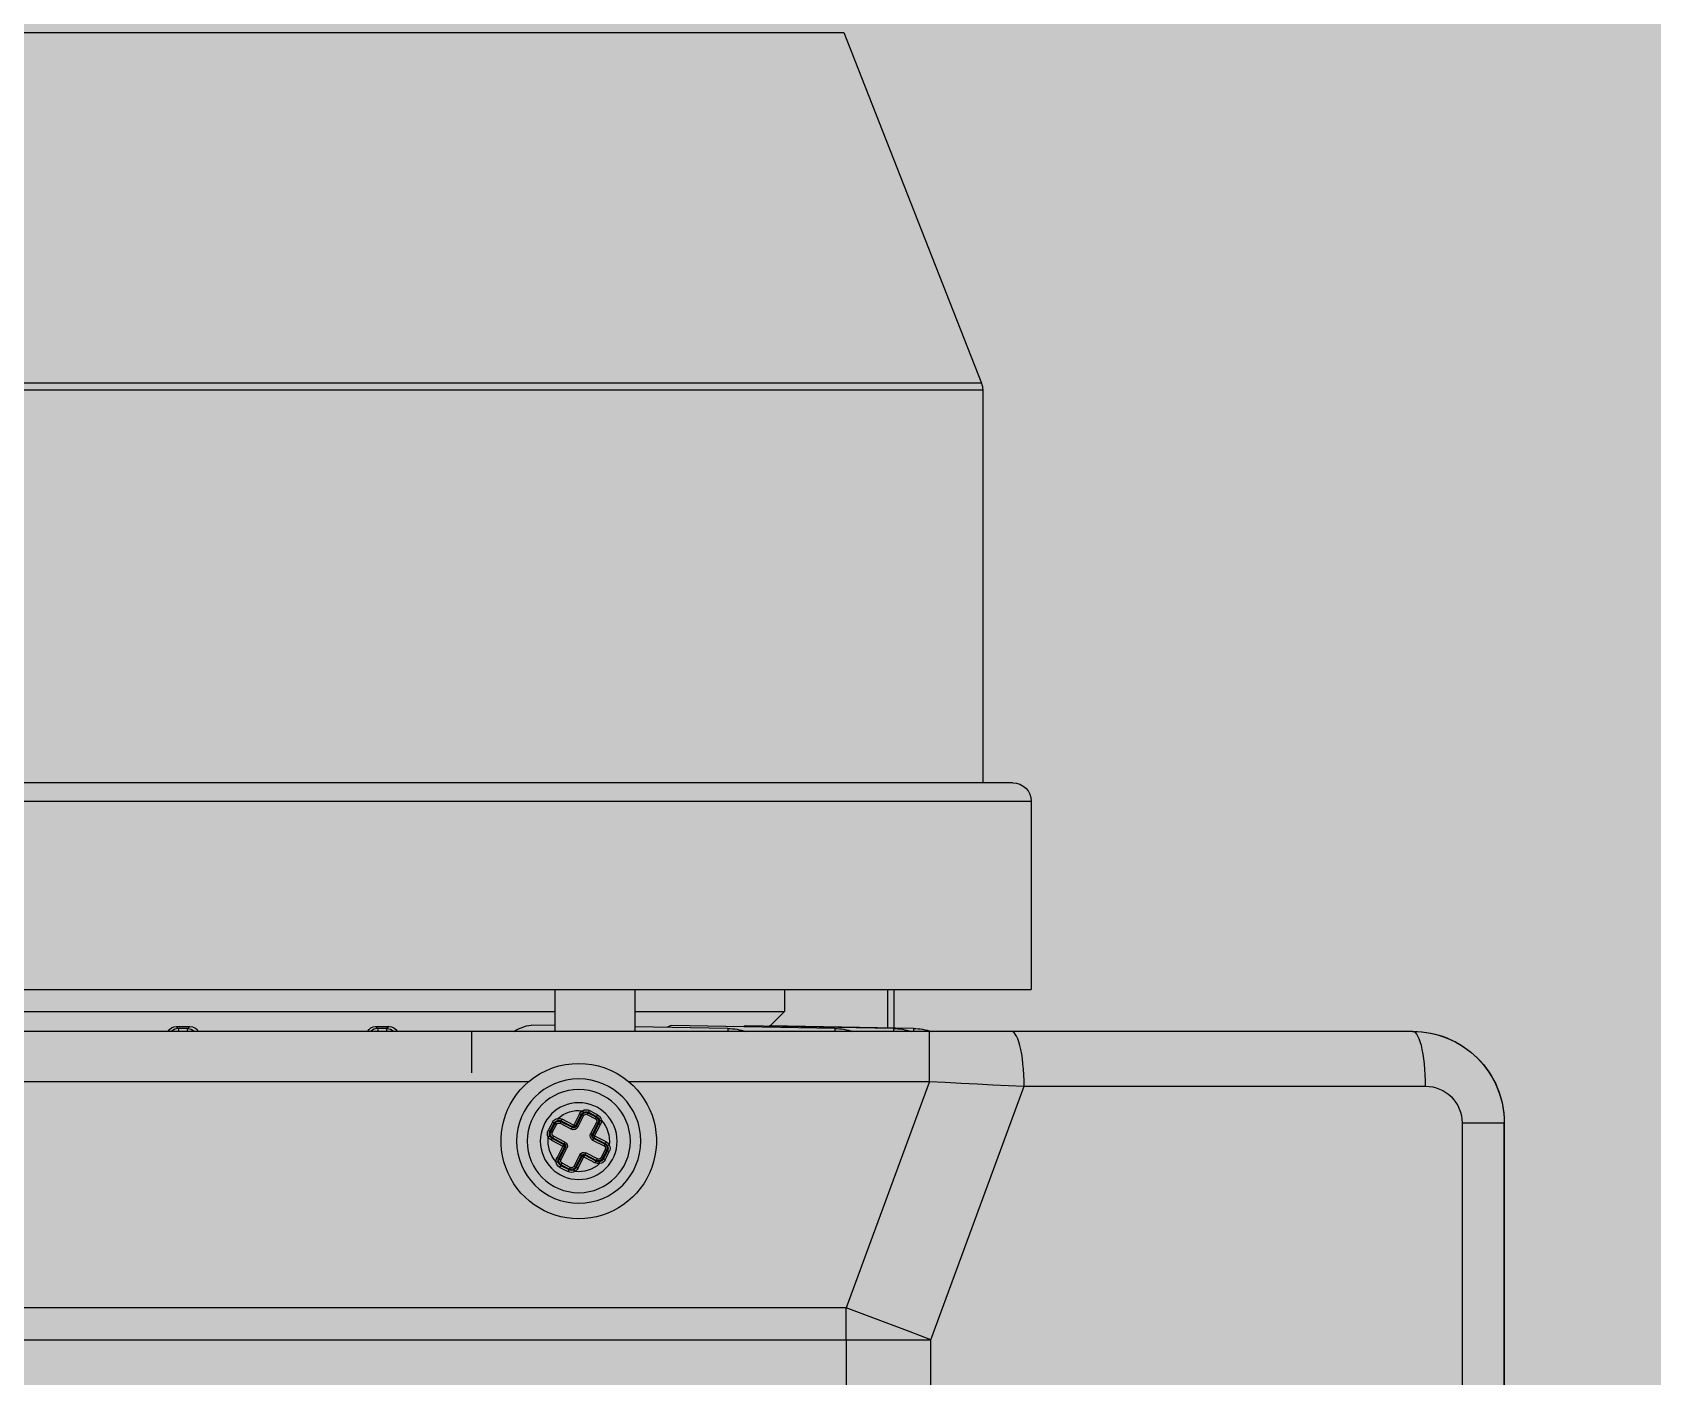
# Model space of a CAD drawing. Header units: millimetres. Extents: x -225363 to 347188, y -782467 to 813415.
# Drawn here: x 27761.3 to 27849.8, y 13118 to 13191.5 of the extents above; entities that cross this region are included whole.
import ezdxf

# ---------------------------------------------------------------- set-up
doc = ezdxf.new("R2010")
doc.units = ezdxf.units.MM
doc.layers.add('Xref SCN', color=8, linetype='Continuous', lineweight=0)
pattern_1 = [(197, (-1424125.8, -442865.07), (-126.479246, -237.872866), [95.25, -285.75]), (287, (-1424185.26, -442833.45), (237.872866, -126.479246), [95.25, -285.75])]

# ---------------------------------------------------------------- blocks, each defined once
blk = doc.blocks.new('Xref SCN')
at = {"layer": 'Xref SCN', "ltscale": 3}
h = blk.add_hatch(dxfattribs=at)
h.set_pattern_fill('CROSS', color=256, scale=30, angle=197)
h.set_pattern_definition(pattern_1)
edge = h.paths.add_edge_path()
edge.add_arc((2267.432, -6082.956), 1150, 110.637803, 180.385556)
edge.add_line((1117.459, -6090.695), (1124.354, -7115.455))
edge.add_arc((2274.328, -7107.717), 1150, 180.385556, 270.385556)
edge.add_line((2282.067, -8257.691), (21549.899, -8127.551))
edge.add_arc((21542.165, -6977.573), 1150.004, 270.385346, 360.440176)
edge.add_line((22692.135, -6968.738), (22692.169, -2095.909))
edge.add_arc((21542.203, -2104.748), 1150, 0.440393, 90.385556)
edge.add_line((21534.465, -954.774), (6081.873, -1059.019))
edge.add_arc((6089.609, -2208.997), 1150.004, 90.385414, 160.133168)
edge.add_arc((-23.552, -0.079), 5350, 290.637802, 340.133308, ccw=False)
edge = h.paths.add_edge_path()
edge.add_arc((21542.203, 18280.173), 1150, 0.440336, 104.369873, ccw=False)
edge.add_line((22692.169, 18289.011), (22692.169, 2403.988))
edge.add_arc((21542.203, 2395.15), 1150, -89.614444, 0.440336, ccw=False)
edge.add_line((21549.942, 1245.176), (6067.062, 1140.931))
edge.add_arc((6059.324, 2290.904), 1149.999, 200.637773, 270.385526, ccw=False)
edge.add_arc((-23.552, -0.079), 5350, 20.637803, 28.595288)
edge.add_arc((5234.302, 2862.396), 636.558, 160.1438, 208.307644, ccw=False)
edge.add_arc((7788.188, 2340.315), 3237.895, 44.330723, 166.819666, ccw=False)
edge.add_arc((13743.189, 8157.794), 5087.073, 224.330723, 255.064923)
edge.add_arc((13751.054, 8258.776), 5186.703, 255.268471, 275.82448)
edge.add_arc((13743.189, 8157.794), 5087.073, 276.028027, 352.804013)
edge.add_arc((13366.13, 8136.437), 5458.916, 353.522168, 372.961677)
edge.add_arc((13743.189, 8157.794), 5087.073, 13.679832, 75.726646)
edge.add_arc((16202.127, 17226.115), 4310.077, 184.542852, 253.768772, ccw=False)
edge.add_arc((12055.192, 16895.671), 150, 104.41774, 184.18014, ccw=False)
edge.add_line((12017.844, 17040.947), (21256.796, 19394.194))
h = blk.add_hatch(dxfattribs=at)
h.set_pattern_fill('CROSS', color=256, scale=30, angle=197)
h.set_pattern_definition(pattern_1)
edge = h.paths.add_edge_path()
edge.add_line((10158.252, 16567.292), (1851.339, 14451.443))
edge.add_arc((2136.746, 13337.423), 1150, 104.369873, 180.385556)
edge.add_line((986.773, 13329.684), (1035.387, 6105.34))
edge.add_arc((2185.361, 6113.079), 1150, 180.385556, 250.133309)
edge.add_arc((-23.552, -0.079), 5350, 54.441025, 70.133309, ccw=False)
edge.add_arc((3168.42, 4685.789), 343.181, 256.39429, 333.3422)
edge.add_arc((7788.188, 2340.315), 4837.895, 44.330723, 153.06453, ccw=False)
edge.add_arc((13743.189, 8157.794), 3487.073, 224.330723, 435.878782)
edge.add_arc((16212.731, 17236.67), 5922.692, 187.7158635, 254.1381203, ccw=False)
edge.add_arc((10541.851, 16468.338), 200, 187.63271, 187.71586, ccw=False)
edge.add_arc((10194.952, 16421.85), 150, 7.63271, 104.16209)
edge = h.paths.add_edge_path()
edge.add_arc((-13757.865, 9268.228), 1150, 104.359925, 180.440336)
edge.add_line((-14907.831, 9259.39), (-14907.831, 2149.033))
edge.add_arc((-13757.865, 2157.871), 1150, 180.440336, 270.385556)
edge.add_line((-13750.126, 1007.897), (-6128.957, 1058.86))
edge.add_arc((-6136.702, 2208.823), 1149.989, 270.385913, 340.133666)
edge.add_arc((-23.552, -0.08), 5350.001, 110.637805, 160.133312, ccw=False)
edge.add_arc((-2314.537, 6082.798), 1150, 290.637803, 360.385556)
edge.add_line((-1164.563, 6090.536), (-1205.642, 12195.067))
edge.add_arc((-2355.616, 12187.329), 1150, 0.385556, 104.359925)
edge.add_line((-2640.83, 13301.399), (-14043.079, 10382.298))
edge = h.paths.add_edge_path()
edge.add_line((-13750.103, -8364.83), (-2217.808, -8287.972))
edge.add_arc((-2225.558, -7138.01), 1149.988, 270.386102, 360.386102)
edge.add_line((-1075.596, -7130.26), (-1082.492, -6105.499))
edge.add_arc((-2232.466, -6113.237), 1150, 0.385556, 70.133309)
edge.add_arc((-23.552, -0.079), 5350, 200.637803, 250.133309, ccw=False)
edge.add_arc((-6106.429, -2291.064), 1150, 20.637803, 90.385556)
edge.add_line((-6114.167, -1141.09), (-13765.593, -1192.053))
edge.add_arc((-13757.843, -2342.015), 1149.988, 90.386136, 180.440991)
edge.add_line((-14907.797, -2350.866), (-14907.831, -7223.695))
edge.add_arc((-13757.865, -7214.856), 1150, 180.440393, 270.385556)
edge.add_arc((-13747.771, -8714.815), 349.993, 90.38185, 90.38556, ccw=False)
blk = doc.blocks.new('MB bom')
at = {"color": 8, "linetype": 'Continuous'}
for p, q in [((-198921.422, 638726.174), (-199017.78, 638726.174)), ((-199017.751, 638726.173), (-198921.452, 638726.174)), ((-198921.452, 638723.869), (-198921.452, 638726.174)), ((-198921.452, 638723.869), (-199017.751, 638723.868)), ((-198919.452, 638699.906), (-198919.452, 638721.869)), ((-198919.452, 638721.869), (-198919.138, 638721.865)), ((-198919.138, 638721.865), (-198918.828, 638721.854)), ((-198918.828, 638721.854), (-198918.525, 638721.835)), ((-198918.525, 638721.835), (-198918.231, 638721.809)), ((-198918.231, 638721.809), (-198917.952, 638721.776)), ((-198917.952, 638721.776), (-198917.688, 638721.736)), ((-198917.688, 638721.736), (-198917.444, 638721.69)), ((-198917.444, 638721.69), (-198917.222, 638721.639)), ((-198917.222, 638721.639), (-198917.025, 638721.582)), ((-198917.025, 638721.582), (-198916.854, 638721.521)), ((-198916.854, 638721.521), (-198916.711, 638721.456)), ((-198916.711, 638721.456), (-198916.598, 638721.388)), ((-198916.598, 638721.388), (-198916.517, 638721.318)), ((-198916.517, 638721.318), (-198916.468, 638721.246)), ((-198916.468, 638721.246), (-198916.452, 638721.174)), ((-198916.452, 638721.174), (-198916.452, 638699.211)), ((-198916.451, 638721.161), (-198916.451, 638669.667)), ((-198933.325, 638694.811), (-198919.452, 638699.906)), ((-198919.408, 638699.054), (-198919.452, 638699.906)), ((-198919.452, 638699.906), (-198919.138, 638699.902)), ((-198919.138, 638699.902), (-198918.828, 638699.891)), ((-198918.828, 638699.891), (-198918.524, 638699.872)), ((-198918.524, 638699.872), (-198918.231, 638699.846)), ((-198918.231, 638699.846), (-198917.952, 638699.813)), ((-198917.952, 638699.813), (-198917.688, 638699.774)), ((-198914.151, 638637.541), (-198914.151, 638700.291)), ((-198903.851, 638700.291), (-198914.151, 638700.291)), ((-198903.851, 638630.346), (-198903.851, 638700.291)), ((-198919.364, 638698.196), (-198919.408, 638699.054)), ((-198917.688, 638699.774), (-198917.444, 638699.728)), ((-198917.444, 638699.728), (-198917.222, 638699.676)), ((-198917.222, 638699.676), (-198917.024, 638699.62)), ((-198917.024, 638699.62), (-198916.853, 638699.559)), ((-198916.853, 638699.559), (-198916.711, 638699.494)), ((-198916.711, 638699.494), (-198916.598, 638699.426)), ((-198916.598, 638699.426), (-198916.517, 638699.356)), ((-198916.517, 638699.356), (-198916.468, 638699.284)), ((-198916.468, 638699.284), (-198916.452, 638699.211)), ((-198916.452, 638699.211), (-198916.451, 638694.727)), ((-198902.851, 638699.291), (-198902.851, 638630.346)), ((-198919.32, 638697.333), (-198919.364, 638698.196)), ((-198919.276, 638696.466), (-198919.32, 638697.333)), ((-198881.34, 638697.641), (-198902.851, 638697.641)), ((-198881.34, 638577.441), (-198881.34, 638697.641)), ((-198880.975, 638697.572), (-198880.975, 638577.51)), ((-198861.785, 638690.04), (-198880.975, 638697.572)), ((-198919.233, 638695.597), (-198919.276, 638696.466)), ((-198919.19, 638694.727), (-198919.233, 638695.597)), ((-199005.877, 638694.811), (-198933.325, 638694.811)), ((-198933.325, 638694.811), (-198933.105, 638694.242)), ((-198933.325, 638690.176), (-198933.325, 638694.811)), ((-198919.19, 638694.727), (-198931.582, 638690.176)), ((-198919.19, 638678.267), (-198919.19, 638694.727)), ((-198919.19, 638694.727), (-198916.451, 638694.727)), ((-198916.451, 638694.727), (-198916.451, 638604.291)), ((-198933.105, 638694.242), (-198932.885, 638693.669)), ((-198932.885, 638693.669), (-198932.665, 638693.092)), ((-198916.437, 638693.856), (-198916.451, 638693.856)), ((-198916.375, 638693.856), (-198916.437, 638693.856)), ((-198916.329, 638693.855), (-198916.375, 638693.856)), ((-198916.3, 638693.854), (-198916.329, 638693.855)), ((-198916.291, 638693.852), (-198916.3, 638693.854)), ((-198916.291, 638693.852), (-198916.153, 638685.987)), ((-198932.665, 638693.092), (-198932.446, 638692.512)), ((-198916.437, 638692.756), (-198916.451, 638692.756)), ((-198916.375, 638692.756), (-198916.437, 638692.756)), ((-198916.329, 638692.755), (-198916.375, 638692.756)), ((-198916.3, 638692.754), (-198916.329, 638692.755)), ((-198916.291, 638692.752), (-198916.3, 638692.754)), ((-198916.291, 638692.752), (-198916.149, 638684.656)), ((-198916.272, 638692.791), (-198914.151, 638692.791)), ((-198932.446, 638692.512), (-198932.228, 638691.93)), ((-198932.228, 638691.93), (-198932.011, 638691.347)), ((-198914.151, 638692.43), (-198916.266, 638692.43)), ((-198932.011, 638691.347), (-198931.796, 638690.762)), ((-198933.325, 638690.176), (-199005.877, 638690.176)), ((-198933.324, 638613.284), (-198933.325, 638690.176)), ((-198933.325, 638690.176), (-198931.582, 638690.176)), ((-198931.796, 638690.762), (-198931.582, 638690.176)), ((-198931.582, 638690.176), (-198931.581, 638613.284)), ((-198861.785, 638585.042), (-198861.785, 638690.04)), ((-198916.437, 638689.556), (-198916.451, 638689.556)), ((-198916.375, 638689.556), (-198916.437, 638689.556)), ((-198916.329, 638689.555), (-198916.375, 638689.556)), ((-198916.3, 638689.554), (-198916.329, 638689.555)), ((-198916.291, 638689.552), (-198916.3, 638689.554)), ((-198916.291, 638689.552), (-198916.135, 638680.616)), ((-198915.351, 638686.791), (-198916.154, 638685.989)), ((-198915.351, 638678.607), (-198915.351, 638686.791)), ((-198914.151, 638686.791), (-198915.351, 638686.791)), ((-198916.171, 638685.968), (-198916.172, 638685.967)), ((-198916.153, 638685.987), (-198916.171, 638685.968)), ((-198916.17, 638684.599), (-198916.203, 638684.548)), ((-198916.149, 638684.656), (-198916.17, 638684.599)), ((-198916.437, 638683.706), (-198916.451, 638683.706)), ((-198916.375, 638683.706), (-198916.437, 638683.706)), ((-198916.329, 638683.705), (-198916.375, 638683.706)), ((-198916.3, 638683.704), (-198916.329, 638683.705)), ((-198916.291, 638683.702), (-198916.3, 638683.704)), ((-198916.291, 638683.702), (-198916.202, 638678.607)), ((-198916.16, 638680.501), (-198916.232, 638680.353)), ((-198916.135, 638680.616), (-198916.16, 638680.501)), ((-198914.151, 638678.607), (-198916.451, 638678.607)), ((-198923.476, 638676.985), (-198923.297, 638677.075)), ((-198923.476, 638676.985), (-198923.467, 638676.968)), ((-198923.467, 638676.968), (-198923.458, 638676.951)), ((-198923.458, 638676.951), (-198923.45, 638676.935)), ((-198923.45, 638676.935), (-198923.442, 638676.92)), ((-198923.442, 638676.92), (-198923.436, 638676.908)), ((-198923.436, 638676.908), (-198923.43, 638676.899)), ((-198923.43, 638676.899), (-198923.427, 638676.892)), ((-198923.427, 638676.892), (-198923.425, 638676.889)), ((-198922.981, 638677.118), (-198923.425, 638676.889)), ((-198923.404, 638676.849), (-198923.425, 638676.889)), ((-198923.404, 638676.849), (-198922.96, 638677.078)), ((-198923.404, 638676.849), (-198923.359, 638676.761)), ((-198922.914, 638676.99), (-198923.359, 638676.761)), ((-198923.297, 638677.075), (-198923.029, 638677.216)), ((-198923.029, 638677.216), (-198923.02, 638677.198)), ((-198923.02, 638677.198), (-198923.012, 638677.181)), ((-198923.012, 638677.181), (-198923.003, 638677.165)), ((-198923.003, 638677.165), (-198922.996, 638677.15)), ((-198922.996, 638677.15), (-198922.99, 638677.138)), ((-198922.99, 638677.138), (-198922.985, 638677.128)), ((-198922.985, 638677.128), (-198922.982, 638677.122)), ((-198922.982, 638677.122), (-198922.981, 638677.118)), ((-198922.96, 638677.078), (-198922.981, 638677.118)), ((-198922.96, 638677.078), (-198922.914, 638676.99)), ((-198922.628, 638676.972), (-198922.716, 638676.926)), ((-198922.395, 638676.302), (-198922.716, 638676.926)), ((-198922.666, 638677.206), (-198922.712, 638677.118)), ((-198922.628, 638676.972), (-198922.587, 638676.993)), ((-198922.628, 638676.972), (-198922.306, 638676.348)), ((-198922.499, 638677.038), (-198922.587, 638676.993)), ((-198922.266, 638676.369), (-198922.587, 638676.993)), ((-198922.499, 638677.038), (-198922.177, 638676.415)), ((-198922.166, 638676.411), (-198921.542, 638676.733)), ((-198921.496, 638676.644), (-198921.542, 638676.733)), ((-198921.324, 638676.674), (-198921.31, 638676.773)), ((-198923.679, 638676.686), (-198923.58, 638676.672)), ((-198923.639, 638676.45), (-198923.551, 638676.496)), ((-198923.318, 638675.826), (-198923.639, 638676.45)), ((-198923.511, 638676.517), (-198923.551, 638676.496)), ((-198923.551, 638676.496), (-198923.229, 638675.872)), ((-198923.511, 638676.517), (-198923.422, 638676.562)), ((-198923.189, 638675.893), (-198923.511, 638676.517)), ((-198923.422, 638676.562), (-198923.1, 638675.939)), ((-198923.318, 638675.826), (-198923.229, 638675.872)), ((-198923.189, 638675.893), (-198923.229, 638675.872)), ((-198923.189, 638675.893), (-198923.1, 638675.939)), ((-198922.306, 638676.348), (-198922.395, 638676.302)), ((-198922.306, 638676.348), (-198922.266, 638676.369)), ((-198922.177, 638676.415), (-198922.266, 638676.369)), ((-198922.166, 638676.411), (-198922.12, 638676.322)), ((-198921.496, 638676.644), (-198922.12, 638676.322)), ((-198922.1, 638676.282), (-198922.12, 638676.322)), ((-198922.1, 638676.282), (-198921.476, 638676.604)), ((-198922.1, 638676.282), (-198922.054, 638676.194)), ((-198921.43, 638676.515), (-198922.054, 638676.194)), ((-198921.476, 638676.604), (-198921.496, 638676.644)), ((-198921.43, 638676.515), (-198921.476, 638676.604)), ((-198921.232, 638676.452), (-198921.143, 638676.498)), ((-198921.003, 638676.007), (-198921.232, 638676.452)), ((-198921.143, 638676.498), (-198921.103, 638676.518)), ((-198921.143, 638676.498), (-198920.914, 638676.053)), ((-198921.103, 638676.518), (-198921.1, 638676.52)), ((-198920.874, 638676.074), (-198921.103, 638676.518)), ((-198921.1, 638676.52), (-198921.094, 638676.524)), ((-198921.094, 638676.524), (-198921.084, 638676.529)), ((-198921.084, 638676.529), (-198921.072, 638676.535)), ((-198921.072, 638676.535), (-198921.058, 638676.543)), ((-198921.058, 638676.543), (-198921.042, 638676.551)), ((-198921.042, 638676.551), (-198921.025, 638676.56)), ((-198921.025, 638676.56), (-198921.007, 638676.569)), ((-198921.007, 638676.569), (-198920.917, 638676.391)), ((-198921.003, 638676.007), (-198920.914, 638676.053)), ((-198920.917, 638676.391), (-198920.777, 638676.122)), ((-198920.914, 638676.053), (-198920.874, 638676.074)), ((-198920.874, 638676.074), (-198920.871, 638676.075)), ((-198920.871, 638676.075), (-198920.864, 638676.078)), ((-198920.864, 638676.078), (-198920.854, 638676.083)), ((-198920.854, 638676.083), (-198920.842, 638676.089)), ((-198920.842, 638676.089), (-198920.828, 638676.096)), ((-198920.828, 638676.096), (-198920.811, 638676.105)), ((-198920.811, 638676.105), (-198920.794, 638676.113)), ((-198920.794, 638676.113), (-198920.777, 638676.122)), ((-198924.122, 638674.963), (-198924.105, 638674.972)), ((-198923.982, 638674.695), (-198924.122, 638674.963)), ((-198924.115, 638675.322), (-198924.026, 638675.277)), ((-198924.105, 638674.972), (-198924.088, 638674.981)), ((-198924.088, 638674.981), (-198924.072, 638674.989)), ((-198924.072, 638674.989), (-198924.057, 638674.996)), ((-198924.057, 638674.996), (-198924.045, 638675.002)), ((-198924.045, 638675.002), (-198924.035, 638675.007)), ((-198924.035, 638675.007), (-198924.028, 638675.01)), ((-198924.028, 638675.01), (-198924.025, 638675.012)), ((-198923.985, 638675.032), (-198924.025, 638675.012)), ((-198924.025, 638675.012), (-198923.796, 638674.567)), ((-198923.985, 638675.032), (-198923.897, 638675.078)), ((-198923.756, 638674.588), (-198923.985, 638675.032)), ((-198923.945, 638675.494), (-198923.321, 638675.815)), ((-198923.945, 638675.494), (-198923.9, 638675.405)), ((-198923.276, 638675.727), (-198923.9, 638675.405)), ((-198923.879, 638675.365), (-198923.9, 638675.405)), ((-198923.897, 638675.078), (-198923.668, 638674.634)), ((-198923.879, 638675.365), (-198923.255, 638675.686)), ((-198923.879, 638675.365), (-198923.833, 638675.276)), ((-198923.209, 638675.598), (-198923.833, 638675.276)), ((-198923.321, 638675.815), (-198923.276, 638675.727)), ((-198923.255, 638675.686), (-198923.276, 638675.727)), ((-198923.255, 638675.686), (-198923.209, 638675.598)), ((-198921.799, 638675.147), (-198921.71, 638675.193)), ((-198921.477, 638674.523), (-198921.799, 638675.147)), ((-198921.71, 638675.193), (-198921.67, 638675.213)), ((-198921.71, 638675.193), (-198921.389, 638674.569)), ((-198921.69, 638675.488), (-198921.066, 638675.809)), ((-198921.69, 638675.488), (-198921.644, 638675.399)), ((-198921.67, 638675.213), (-198921.581, 638675.259)), ((-198921.348, 638674.589), (-198921.67, 638675.213)), ((-198921.02, 638675.721), (-198921.644, 638675.399)), ((-198921.644, 638675.399), (-198921.624, 638675.359)), ((-198921.624, 638675.359), (-198921, 638675.681)), ((-198921.624, 638675.359), (-198921.578, 638675.27)), ((-198921.581, 638675.259), (-198921.26, 638674.635)), ((-198920.954, 638675.592), (-198921.578, 638675.27)), ((-198921.066, 638675.809), (-198921.02, 638675.721)), ((-198921.02, 638675.721), (-198921, 638675.681)), ((-198921, 638675.681), (-198920.954, 638675.592)), ((-198920.875, 638675.804), (-198920.787, 638675.757)), ((-198923.892, 638674.517), (-198923.982, 638674.695)), ((-198923.892, 638674.517), (-198923.874, 638674.526)), ((-198923.874, 638674.526), (-198923.857, 638674.534)), ((-198923.857, 638674.534), (-198923.841, 638674.543)), ((-198923.841, 638674.543), (-198923.827, 638674.55)), ((-198923.827, 638674.55), (-198923.815, 638674.557)), ((-198923.815, 638674.557), (-198923.806, 638674.562)), ((-198923.806, 638674.562), (-198923.799, 638674.565)), ((-198923.799, 638674.565), (-198923.796, 638674.567)), ((-198923.756, 638674.588), (-198923.796, 638674.567)), ((-198923.756, 638674.588), (-198923.668, 638674.634)), ((-198923.595, 638674.314), (-198923.58, 638674.412)), ((-198923.469, 638674.57), (-198922.845, 638674.892)), ((-198923.424, 638674.482), (-198923.469, 638674.57)), ((-198922.8, 638674.803), (-198923.424, 638674.482)), ((-198923.424, 638674.482), (-198923.403, 638674.441)), ((-198923.403, 638674.441), (-198922.779, 638674.763)), ((-198923.357, 638674.353), (-198923.403, 638674.441)), ((-198922.733, 638674.675), (-198923.357, 638674.353)), ((-198922.845, 638674.892), (-198922.8, 638674.803)), ((-198922.8, 638674.803), (-198922.779, 638674.763)), ((-198922.779, 638674.763), (-198922.733, 638674.675)), ((-198922.634, 638674.717), (-198922.722, 638674.671)), ((-198922.4, 638674.047), (-198922.722, 638674.671)), ((-198922.593, 638674.737), (-198922.634, 638674.717)), ((-198922.634, 638674.717), (-198922.312, 638674.093)), ((-198922.505, 638674.783), (-198922.593, 638674.737)), ((-198922.272, 638674.113), (-198922.593, 638674.737)), ((-198922.505, 638674.783), (-198922.183, 638674.159)), ((-198922.312, 638674.093), (-198922.4, 638674.047)), ((-198922.272, 638674.113), (-198922.312, 638674.093)), ((-198922.183, 638674.159), (-198922.272, 638674.113)), ((-198921.985, 638674.096), (-198921.54, 638674.325)), ((-198921.985, 638674.096), (-198921.939, 638674.007)), ((-198921.495, 638674.236), (-198921.939, 638674.007)), ((-198921.919, 638673.967), (-198921.474, 638674.196)), ((-198921.423, 638674.1), (-198921.602, 638674.01)), ((-198921.54, 638674.325), (-198921.495, 638674.236)), ((-198921.495, 638674.236), (-198921.474, 638674.196)), ((-198921.477, 638674.523), (-198921.389, 638674.569)), ((-198921.474, 638674.196), (-198921.472, 638674.193)), ((-198921.472, 638674.193), (-198921.469, 638674.187)), ((-198921.469, 638674.187), (-198921.464, 638674.177)), ((-198921.464, 638674.177), (-198921.457, 638674.165)), ((-198921.457, 638674.165), (-198921.45, 638674.151)), ((-198921.45, 638674.151), (-198921.441, 638674.135)), ((-198921.441, 638674.135), (-198921.432, 638674.118)), ((-198921.432, 638674.118), (-198921.423, 638674.1)), ((-198921.389, 638674.569), (-198921.348, 638674.589)), ((-198921.348, 638674.589), (-198921.26, 638674.635)), ((-198921.319, 638674.415), (-198921.22, 638674.401)), ((-198916.451, 638674.257), (-198914.151, 638674.257)), ((-198916.126, 638674.257), (-198916.103, 638672.943)), ((-198915.351, 638626.176), (-198915.351, 638674.257)), ((-198922.186, 638673.967), (-198922.231, 638673.878)), ((-198921.939, 638674.007), (-198921.919, 638673.967)), ((-198921.919, 638673.967), (-198921.917, 638673.964)), ((-198921.917, 638673.964), (-198921.914, 638673.957)), ((-198921.914, 638673.957), (-198921.909, 638673.948)), ((-198921.909, 638673.948), (-198921.903, 638673.935)), ((-198921.903, 638673.935), (-198921.896, 638673.921)), ((-198921.896, 638673.921), (-198921.888, 638673.905)), ((-198921.888, 638673.905), (-198921.879, 638673.888)), ((-198921.879, 638673.888), (-198921.87, 638673.87)), ((-198921.602, 638674.01), (-198921.87, 638673.87)), ((-198919.19, 638605.267), (-198919.19, 638672.817)), ((-198916.451, 638669.667), (-198918.716, 638669.667)), ((-198916.437, 638665.405), (-198916.451, 638665.418)), ((-198916.375, 638665.329), (-198916.437, 638665.405)), ((-198916.329, 638665.243), (-198916.375, 638665.329)), ((-198916.3, 638665.149), (-198916.329, 638665.243)), ((-198916.329, 638664.34), (-198916.375, 638664.253)), ((-198916.3, 638664.434), (-198916.329, 638664.34)), ((-198916.291, 638665.051), (-198916.3, 638665.149)), ((-198916.291, 638664.531), (-198916.3, 638664.434)), ((-198916.179, 638665.163), (-198916.291, 638665.051)), ((-198916.291, 638665.051), (-198916.291, 638664.531)), ((-198916.291, 638664.531), (-198916.188, 638664.428)), ((-198916.188, 638664.428), (-198916.179, 638665.163)), ((-198916.437, 638664.178), (-198916.451, 638664.164)), ((-198916.375, 638664.253), (-198916.437, 638664.178)), ((-198916.437, 638654.505), (-198916.451, 638654.518)), ((-198916.375, 638654.429), (-198916.437, 638654.505)), ((-198916.329, 638654.343), (-198916.375, 638654.429)), ((-198916.3, 638654.249), (-198916.329, 638654.343)), ((-198916.291, 638654.151), (-198916.3, 638654.249)), ((-198916.176, 638654.266), (-198916.291, 638654.151)), ((-198916.291, 638654.151), (-198916.291, 638653.631)), ((-198916.181, 638653.521), (-198916.176, 638654.266)), ((-198916.437, 638653.278), (-198916.451, 638653.264)), ((-198916.375, 638653.353), (-198916.437, 638653.278)), ((-198916.329, 638653.44), (-198916.375, 638653.353)), ((-198916.3, 638653.534), (-198916.329, 638653.44)), ((-198916.291, 638653.631), (-198916.3, 638653.534)), ((-198916.291, 638653.631), (-198916.181, 638653.521))]:
    blk.add_line(p, q, dxfattribs=at)
for radius in [3.4, 2.823, 2.101]:
    blk.add_circle((-198922.451, 638675.542), radius, dxfattribs=at)
for centre, radius, start, end in [((-198921.452, 638721.174), 5, 0, 90.00033), ((-198921.437, 638721.188), 4.985, 359.68837, 89.82988), ((-198921.452, 638721.869), 2, 0, 90.00033), ((-198903.851, 638699.291), 1, 0, 90), ((-198881.34, 638696.641), 1, 68.56999, 90), ((-198919.79, 638693.791), 3.5, 1, 17.45299), ((-198919.79, 638692.691), 3.5, 1, 17.45299), ((-198919.79, 638689.491), 3.5, 1, 17.45299), ((-198919.79, 638683.641), 3.5, 1, 17.45299), ((-198922.451, 638675.542), 4.25, 39.87899, 320.12168), ((-198922.451, 638675.542), 4.25, 320.12168, 39.87899), ((-198923.31, 638676.654), 0.37, 116.59063, 175.04308), ((-198923.291, 638676.629), 0.292, 117.24127, 171.61038), ((-198923.291, 638676.63), 0.247, 117.27299, 207.27299), ((-198923.291, 638676.63), 0.147, 117.27299, 207.27299), ((-198922.856, 638676.886), 0.372, 59.32725, 117.78646), ((-198922.847, 638676.858), 0.293, 62.68424, 117.21343), ((-198922.847, 638676.859), 0.247, 27.27299, 117.27299), ((-198922.847, 638676.859), 0.147, 27.27299, 117.27299), ((-198922.847, 638676.859), 0.292, 27.27299, 62.49728), ((-198922.451, 638675.542), 1.678, 47.16754, 97.34982), ((-198922.847, 638676.859), 0.392, 27.27299, 62.49728), ((-198921.363, 638676.384), 0.392, 82.3505, 117.27299), ((-198921.338, 638676.404), 0.37, 26.59558, 85.71768), ((-198922.451, 638675.542), 1.678, 137.00357, 187.51532), ((-198923.291, 638676.63), 0.392, 171.70528, 207.27299), ((-198923.291, 638676.63), 0.292, 171.70528, 207.27299), ((-198923.325, 638675.823), 0.108, 297.27299, 27.27299), ((-198923.325, 638675.823), 0.153, 297.27299, 27.27299), ((-198923.325, 638675.823), 0.253, 297.27299, 27.27299), ((-198922.17, 638676.418), 0.253, 207.27299, 297.27299), ((-198922.17, 638676.418), 0.153, 207.27299, 297.27299), ((-198922.17, 638676.418), 0.108, 207.27299, 297.27299), ((-198922.17, 638676.418), 0.00837, 207.27299, 297.27299), ((-198921.363, 638676.384), 0.292, 82.3505, 117.27299), ((-198921.363, 638676.384), 0.247, 27.27299, 117.27299), ((-198921.363, 638676.384), 0.147, 27.27299, 117.27299), ((-198921.363, 638676.384), 0.292, 27.24202, 82.24976), ((-198921.133, 638675.94), 0.147, 297.27299, 27.27299), ((-198921.133, 638675.94), 0.247, 297.27299, 27.27299), ((-198921.135, 638675.94), 0.293, 332.38604, 27.21415), ((-198921.106, 638675.949), 0.372, 329.00634, 27.77238), ((-198923.793, 638675.137), 0.372, 150.00973, 207.78974), ((-198923.766, 638675.145), 0.392, 117.27299, 153.14806), ((-198923.765, 638675.146), 0.293, 153.32952, 207.2139), ((-198923.766, 638675.145), 0.292, 117.27299, 153.14806), ((-198923.766, 638675.145), 0.247, 117.27299, 207.27299), ((-198923.766, 638675.145), 0.147, 117.27299, 207.27299), ((-198923.325, 638675.823), 0.00837, 297.27299, 27.27299), ((-198921.574, 638675.263), 0.253, 117.27299, 207.27299), ((-198921.574, 638675.263), 0.153, 117.27299, 207.27299), ((-198921.574, 638675.263), 0.108, 117.27299, 207.27299), ((-198921.574, 638675.263), 0.00837, 117.27299, 207.27299), ((-198922.451, 638675.542), 1.678, 317.19617, 7.37845), ((-198921.133, 638675.94), 0.292, 297.27299, 332.19549), ((-198921.133, 638675.94), 0.392, 297.27299, 332.19549), ((-198923.561, 638674.682), 0.37, 206.57716, 264.71535), ((-198923.536, 638674.701), 0.292, 207.24242, 261.30613), ((-198923.537, 638674.701), 0.247, 207.27299, 297.27299), ((-198923.537, 638674.701), 0.147, 207.27299, 297.27299), ((-198923.537, 638674.701), 0.392, 261.39793, 297.27299), ((-198922.451, 638675.542), 1.678, 227.03067, 277.54242), ((-198923.537, 638674.701), 0.292, 261.39793, 297.27299), ((-198922.73, 638674.667), 0.253, 27.27299, 117.27299), ((-198922.73, 638674.667), 0.153, 27.27299, 117.27299), ((-198922.73, 638674.667), 0.108, 27.27299, 117.27299), ((-198922.73, 638674.667), 0.00837, 27.27299, 117.27299), ((-198922.052, 638674.227), 0.292, 207.27299, 242.84071), ((-198922.052, 638674.227), 0.247, 207.27299, 297.27299), ((-198922.052, 638674.227), 0.147, 207.27299, 297.27299), ((-198921.608, 638674.456), 0.147, 297.27299, 27.27299), ((-198921.608, 638674.456), 0.247, 297.27299, 27.27299), ((-198921.608, 638674.456), 0.292, 297.24317, 351.95112), ((-198921.589, 638674.431), 0.37, 296.58199, 355.39627), ((-198921.608, 638674.456), 0.292, 352.04871, 27.27299), ((-198921.608, 638674.456), 0.392, 352.04871, 27.27299), ((-198922.052, 638674.227), 0.392, 207.27299, 242.84071), ((-198922.043, 638674.199), 0.372, 239.68265, 297.77562), ((-198922.053, 638674.228), 0.293, 243.02578, 297.21455), ((-198918.537, 638673.292), 2.459, 328.01733, 351.84147), ((-198916.684, 638665.174), 0.505, 358.78152, 62.55774), ((-198916.473, 638666.146), 1.11, 271.09598, 279.42879), ((-198916.419, 638664.016), 0.531, 76.00584, 93.46938), ((-198916.685, 638664.43), 0.497, 298.01949, 359.78846), ((-198916.681, 638654.273), 0.505, 359.2452, 62.93343), ((-198916.473, 638655.246), 1.11, 271.09598, 279.42879), ((-198916.419, 638653.116), 0.531, 76.00584, 93.46938), ((-198916.662, 638653.514), 0.482, 295.97934, 0.84364)]:
    blk.add_arc(centre, radius, start, end, dxfattribs=at)
blk = doc.blocks.new('PMBCB')
h = blk.add_hatch()
h.set_pattern_fill('BTCT2', color=8, scale=30, pattern_type=2)
h.set_pattern_definition([(50, (-27194.2, -11189.96), (215.17805, -18.8256), [22.5, -247.5]), (355, (-27194.2, -11189.96), (-41.6254, 225.6576), [18, -198]), (100.4514, (-27176.26, -11191.53), (173.5528, 206.8319), [19.122, -210.3426]), (46.1842, (-27194.2, -11129.96), (320.1723, -49.6557), [33.75, -371.25]), (96.6356, (-27167.5, -11134.1), (280.3988, 292.2354), [28.683, -315.514]), (351.1842, (-27194.2, -11129.96), (280.3986, 292.2356), [27, -297]), (21, (-27164.2, -11144.96), (179.0721, -120.7857), [22.5, -247.5]), (326, (-27164.2, -11144.96), (72.9946, 217.545), [18, -198]), (71.4514, (-27149.27, -11155.03), (252.0668, 96.7591), [19.122, -210.3426]), (37.5, (-27194.194, -11189.96), (3.64796, 99.86816), [0, -195.6, 0, -201, 0, -198.75]), (7.5, (-27194.19, -11189.96), (78.92086, 118.3235), [0, -114.6, 0, -191.1, 0, -75.75]), (327.5, (-27261.094, -11189.96), (160.14673, -6.76646), [0, -75, 0, -234, 0, -310.5]), (317.5, (-27291.1, -11189.96), (174.95585, 30.0315), [0, -97.5, 0, -155.4, 0, -220.5]), (45, (-27194.19, -11189.96), (-63.6396, 63.6396), []), (45, (-27194.19, -11168.96), (-63.6396, 63.6396), [])])
h.paths.add_polyline_path([(6600, 2700), (-2900, 2700), (-2900, -200), (6600, -200)])
h.paths.add_polyline_path([(5000, 2500), (5000, 0), (0, 0), (0, 2500)], flags=16)
h.paths.add_polyline_path([(5200, 2500), (6400, 2500), (6400, 0), (5200, 0)], flags=16)
h.paths.add_polyline_path([(-200, 2500), (-200, 0), (-2700, 0), (-2700, 2500)], flags=16)
h.paths.add_polyline_path([(5350.968, 389.341), (6075.73, 389.341), (6075.73, 539.341), (5350.968, 539.341)], flags=0)
h.paths.add_polyline_path([(5451.738, 547.351), (5986.024, 547.351), (5986.024, 775.923), (5451.738, 775.923)], flags=0)
h.paths.add_polyline_path([(4155.052, 389.341), (4879.814, 389.341), (4879.814, 539.341), (4155.052, 539.341)], flags=0)
h.paths.add_polyline_path([(4255.822, 547.351), (4790.108, 547.351), (4790.108, 775.923), (4255.822, 775.923)], flags=0)
h.paths.add_polyline_path([(-1032.124, 389.341), (-307.362, 389.341), (-307.362, 539.341), (-1032.124, 539.341)], flags=0)
h.paths.add_polyline_path([(-931.354, 547.351), (-397.069, 547.351), (-397.069, 775.923), (-931.354, 775.923)], flags=0)
at = {"color": 8, "xscale": -0.998699011935332, "yscale": 0.998699011935332, "zscale": 0.998699011935332, "rotation": 270}
blk.add_blockref('MB bom', (-637462.743, 200790.955), dxfattribs=at)

msp = doc.modelspace()

# ---------------------------------------------------------------- block references
msp.add_blockref('Xref SCN', (18946.531, 15698.977))

# ---------------------------------------------------------------- next in the draw order: block references
msp.add_blockref('PMBCB', (27409.218, 11003.611))

doc.saveas('drawing.dxf')
